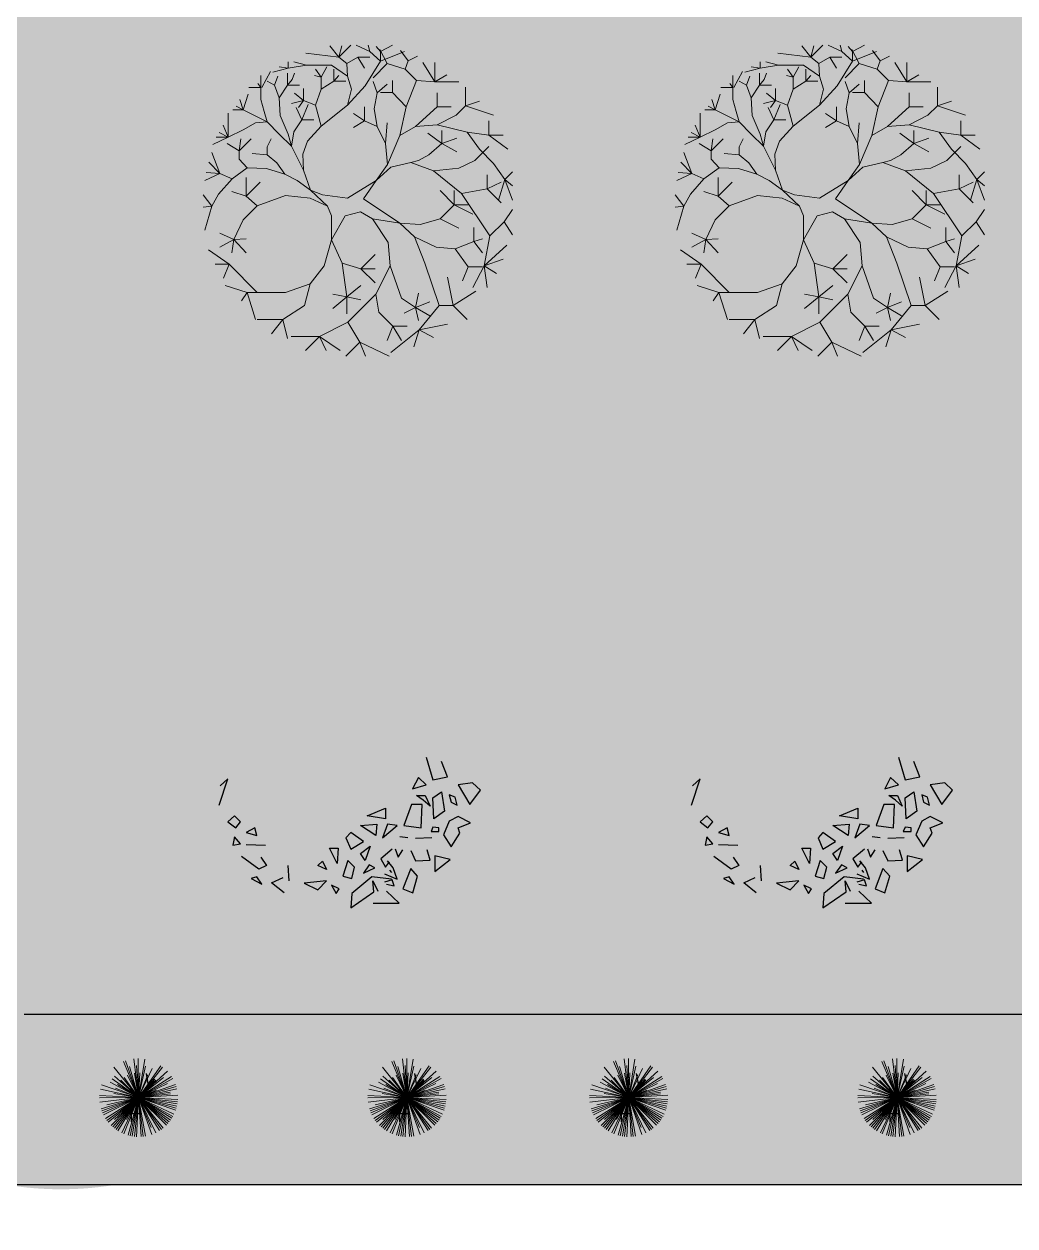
# Model space of a CAD drawing. Header units: millimetres. Extents: x -1544140 to 7445918, y -1294905 to 2019878.
# Drawn here: x 2048020 to 2048847, y 24810 to 25814 of the extents above; entities that cross this region are included whole.
import ezdxf

# ---------------------------------------------------------------- set-up
doc = ezdxf.new("R2010")
doc.units = ezdxf.units.MM
doc.header["$MEASUREMENT"] = 0
doc.layers.add('marc det', color=74, linetype='Continuous', lineweight=18)
picture_1 = doc.add_image_def('image5.png', size_in_pixel=(1482, 826))

# ---------------------------------------------------------------- blocks, each defined once
blk = doc.blocks.new('LG15B')
at = {"linetype": 'Continuous'}
for p, q in [((-183, 1362), (-497, 1400)), ((-183, 1362), (-268, 1469)), ((-183, 1362), (-68, 1477)), ((-183, 1362), (-153, 1469)), ((114, 1415), (-16, 1477)), ((114, 1415), (99, 1477)), ((214, 1324), (114, 1415)), ((214, 1415), (175, 1462)), ((280, 1300), (208, 1435)), ((214, 1415), (329, 1477)), ((214, 1324), (443, 1415)), ((214, 1324), (214, 1415)), ((478, 1327), (405, 1425)), ((-666, 1255), (-750, 1270)), ((-666, 1255), (-666, 1317)), ((-490, 1285), (-666, 1255)), ((-490, 1285), (-612, 1317)), ((-252, 1285), (-490, 1285)), ((-352, 1170), (-298, 1270)), ((-100, 1179), (-252, 1285)), ((-107, 1300), (-183, 1362)), ((-107, 1300), (0, 1362)), ((-100, 1179), (-107, 1300)), ((0, 1362), (114, 1362)), ((0, 1362), (62, 1255)), ((69, 1087), (214, 1324)), ((280, 1300), (145, 1165)), ((450, 1247), (280, 1300)), ((450, 1247), (478, 1327)), ((478, 1327), (567, 1372)), ((734, 1125), (619, 1309)), ((734, 1125), (734, 1309)), ((-926, 1072), (-926, 1187)), ((-917, 1072), (-833, 1224)), ((-666, 1255), (-811, 1217)), ((-796, 1094), (-765, 1179)), ((-673, 1094), (-673, 1209)), ((-673, 1094), (-627, 1148)), ((-627, 1148), (-605, 1209)), ((-352, 1170), (-413, 1187)), ((-352, 1170), (-406, 1248)), ((-352, 1057), (-352, 1170)), ((-230, 1133), (-230, 1248)), ((-230, 1248), (-230, 1133)), ((-230, 1133), (-183, 1187)), ((-61, 1057), (-100, 1179)), ((558, 1140), (450, 1247)), ((734, 1125), (849, 1194)), ((-926, 1072), (-1040, 1072)), ((-926, 1072), (-956, 1109)), ((-926, 957), (-926, 1072)), ((-796, 1094), (-865, 1133)), ((-750, 972), (-796, 1094)), ((-750, 972), (-673, 1094)), ((-673, 1094), (-558, 1094)), ((-520, 949), (-520, 1064)), ((-406, 903), (-352, 1057)), ((-352, 1057), (-230, 1133)), ((-230, 1133), (-115, 1133)), ((-100, 903), (69, 1087)), ((-100, 903), (-61, 1057)), ((182, 1022), (145, 1129)), ((182, 1022), (280, 1103)), ((329, 1025), (329, 1140)), ((459, 888), (558, 1140)), ((558, 1140), (734, 1125)), ((734, 1125), (963, 1125)), ((1025, 897), (1025, 1075)), ((-1093, 858), (-1125, 957)), ((-1093, 858), (-1047, 1010)), ((-895, 842), (-926, 957)), ((-742, 804), (-750, 972)), ((-520, 949), (-635, 919)), ((-520, 949), (-605, 1018)), ((-520, 949), (-566, 880)), ((-406, 903), (-520, 949)), ((154, 869), (182, 1022)), ((329, 1025), (214, 1025)), ((459, 888), (329, 1025)), ((755, 887), (755, 1022)), ((1025, 897), (1159, 942)), ((-1238, 598), (-1238, 827)), ((-1093, 858), (-1193, 858)), ((-1093, 858), (-1162, 895)), ((-865, 743), (-1093, 858)), ((-865, 743), (-895, 842)), ((-666, 628), (-742, 804)), ((-536, 765), (-588, 880)), ((-536, 765), (-475, 910)), ((-352, 704), (-406, 903)), ((-352, 704), (-100, 903)), ((64, 753), (-43, 824)), ((64, 753), (64, 887)), ((182, 699), (154, 869)), ((398, 613), (459, 888)), ((549, 699), (755, 887)), ((755, 887), (890, 887)), ((755, 717), (935, 807)), ((935, 807), (1025, 897)), ((1025, 897), (1294, 807)), ((-1238, 598), (-1285, 712)), ((-978, 735), (-1093, 667)), ((-865, 743), (-978, 735)), ((-750, 628), (-865, 743)), ((-612, 650), (-536, 765)), ((-536, 765), (-421, 765)), ((-482, 559), (-352, 704)), ((64, 753), (-43, 689)), ((182, 699), (64, 753)), ((262, 537), (182, 699)), ((262, 537), (280, 734)), ((398, 613), (549, 699)), ((549, 699), (755, 717)), ((755, 717), (1043, 645)), ((1249, 618), (1249, 753)), ((-1238, 598), (-1385, 529)), ((-1238, 598), (-1353, 598)), ((-1238, 598), (-1323, 643)), ((-1093, 667), (-1238, 598)), ((-1132, 468), (-1017, 582)), ((-1132, 468), (-1117, 582)), ((-865, 505), (-826, 582)), ((-635, 513), (-750, 628)), ((-635, 513), (-666, 628)), ((-635, 513), (-612, 650)), ((283, 338), (398, 613)), ((800, 537), (665, 635)), ((800, 537), (800, 663)), ((800, 537), (944, 590)), ((1043, 645), (1249, 618)), ((1043, 645), (1159, 483)), ((1249, 618), (1384, 618)), ((1249, 618), (1429, 483)), ((-1132, 468), (-1247, 537)), ((-1132, 390), (-1132, 468)), ((-865, 429), (-865, 505)), ((-520, 284), (-635, 513)), ((-527, 437), (-482, 559)), ((283, 338), (262, 537)), ((675, 429), (800, 537)), ((800, 537), (944, 457)), ((1115, 375), (1249, 510)), ((1159, 483), (1294, 348)), ((-1316, 253), (-1422, 360)), ((-1316, 253), (-1392, 452)), ((-1056, 307), (-1132, 390)), ((-865, 429), (-1010, 444)), ((-772, 353), (-865, 429)), ((-696, 245), (-772, 353)), ((-520, 284), (-527, 437)), ((315, 313), (504, 358)), ((504, 358), (577, 375)), ((504, 358), (720, 277)), ((577, 375), (675, 429)), ((962, 304), (1115, 375)), ((1294, 348), (1402, 195)), ((-1316, 253), (-1461, 184)), ((-1316, 253), (-1446, 260)), ((-1201, 200), (-1316, 253)), ((-1056, 307), (-1201, 200)), ((-872, 299), (-1056, 307)), ((-696, 245), (-872, 299)), ((-581, 184), (-696, 245)), ((-451, 93), (-520, 284)), ((175, 184), (283, 338)), ((175, 184), (315, 313)), ((720, 277), (962, 304)), ((720, 277), (989, 62)), ((1232, 107), (1232, 240)), ((1402, 195), (1474, 268)), ((-1201, 200), (-1331, 54)), ((-1067, 34), (-1067, 214)), ((-1067, 34), (-932, 169)), ((-451, 93), (-581, 184)), ((-100, 17), (175, 184)), ((175, 184), (53, 9)), ((1232, 107), (1367, 169)), ((1402, 195), (1339, -2)), ((1402, 195), (1474, 133)), ((1402, 195), (1474, -2)), ((-1392, -60), (-1476, 47)), ((-1331, 54), (-1392, -60)), ((-1067, 34), (-1202, 79)), ((-960, -56), (-1067, 34)), ((-690, 43), (-960, -56)), ((-456, 17), (-690, 43)), ((-291, -60), (-456, 17)), ((-451, 93), (-337, 47)), ((-291, -60), (-451, 93)), ((-337, 47), (-100, 17)), ((53, 9), (398, -221)), ((918, -47), (783, 88)), ((918, -47), (918, 88)), ((989, 62), (1232, 107)), ((989, 62), (1258, -343)), ((1232, 107), (1367, -28)), ((-1392, -60), (-1476, -68)), ((-1392, -60), (-1461, -290)), ((-960, -56), (-1093, -190)), ((-252, -152), (-291, -60)), ((23, -113), (-122, -152)), ((138, -182), (23, -113)), ((783, -181), (918, -47)), ((918, -47), (1052, -47)), ((918, -47), (1097, -136)), ((1393, -208), (1474, -91)), ((-1093, -190), (-1183, -378)), ((-122, -152), (-252, -381)), ((-252, -381), (-252, -152)), ((398, -221), (138, -182)), ((138, -182), (289, -406)), ((398, -221), (540, -352)), ((398, -221), (594, -235)), ((594, -235), (783, -181)), ((783, -181), (962, -271)), ((1258, -343), (1393, -208)), ((1393, -208), (1474, -333)), ((-1183, -378), (-1318, -316)), ((1105, -397), (1105, -262)), ((1258, -343), (1204, -630)), ((-1183, -378), (-1318, -451)), ((-1183, -378), (-1202, -505)), ((-1183, -378), (-1067, -370)), ((-1183, -378), (-1067, -505)), ((-252, -381), (-322, -630)), ((-252, -381), (-151, -603)), ((289, -406), (307, -630)), ((540, -352), (639, -603)), ((540, -352), (747, -451)), ((747, -451), (927, -468)), ((927, -468), (1105, -397)), ((1105, -397), (1187, -370)), ((1105, -397), (1187, -505)), ((1204, -630), (1420, -432)), ((-1228, -612), (-1426, -477)), ((28, -657), (163, -522)), ((927, -468), (1052, -640)), ((1204, -630), (1384, -567)), ((-1228, -612), (-1363, -612)), ((-1228, -612), (-1282, -747)), ((-960, -882), (-1228, -612)), ((-322, -630), (-456, -801)), ((-151, -603), (-106, -926)), ((-151, -603), (28, -657)), ((28, -657), (163, -792)), ((28, -657), (163, -657)), ((307, -630), (172, -900)), ((307, -630), (414, -936)), ((639, -603), (774, -1007)), ((1052, -640), (998, -773)), ((1052, -640), (1187, -640)), ((1204, -630), (1097, -837)), ((1204, -630), (1322, -702)), ((1204, -630), (1232, -837)), ((-456, -801), (-690, -882)), ((-456, -801), (-510, -1007)), ((908, -1007), (854, -738)), ((-1058, -882), (-1265, -818)), ((-1058, -882), (-1112, -962)), ((-960, -882), (-1058, -882)), ((-1058, -882), (-977, -1142)), ((-690, -882), (-960, -882)), ((-106, -926), (-241, -900)), ((-106, -926), (28, -818)), ((172, -900), (-97, -1168)), ((172, -900), (199, -1070)), ((549, -1025), (577, -891)), ((908, -1007), (1124, -872)), ((-510, -1007), (-717, -1142)), ((-106, -926), (-241, -1035)), ((-106, -926), (28, -953)), ((-106, -926), (-106, -1088)), ((414, -936), (549, -1025)), ((549, -1025), (442, -1080)), ((549, -1025), (684, -971)), ((549, -1025), (684, -1106)), ((549, -1025), (577, -1151)), ((774, -1007), (585, -1241)), ((774, -1007), (908, -1007)), ((908, -1007), (1043, -1142)), ((-717, -1142), (-960, -1142)), ((-717, -1142), (-825, -1277)), ((-717, -1142), (-672, -1321)), ((199, -1070), (334, -1205)), ((-97, -1168), (-367, -1303)), ((-97, -1168), (19, -1357)), ((334, -1205), (280, -1340)), ((585, -1241), (315, -1456)), ((334, -1205), (468, -1205)), ((334, -1205), (414, -1340)), ((585, -1241), (532, -1402)), ((585, -1241), (854, -1187)), ((585, -1241), (720, -1312)), ((-367, -1303), (-636, -1303)), ((-367, -1303), (-501, -1438)), ((-367, -1303), (-303, -1438)), ((-367, -1303), (-170, -1438)), ((19, -1357), (-115, -1492)), ((19, -1357), (73, -1492)), ((19, -1357), (298, -1492))]:
    blk.add_line(p, q, dxfattribs=at)

msp = doc.modelspace()

# ---------------------------------------------------------------- hatches: boundary and pattern name
at = {"true_color": 0x8dc133, "transparency": 33554687}
h = msp.add_hatch(color=65, dxfattribs=at)
h.dxf.hatch_style = 1
h.paths.add_polyline_path([(2049953.9, 25017.8, -0.388077), (2049799.7, 24844.1), (2048095.5, 24844.1, -0.416277), (2047779.5, 25072.6), (2047779.5, 26168.8, -0.394381), (2047980.8, 26519.5), (2049673.6, 26519.5, -0.352206), (2049953.9, 26299.3)])
h.paths.add_polyline_path([(2048081.7, 24986.6, -0.417198), (2047921.9, 25085.7), (2047921.9, 26377), (2049674.5, 26377, -0.326949), (2049811.4, 26280.2), (2049811.4, 24986.6)], flags=16)
at = {"true_color": 0xb8d93f, "transparency": 33554687}
h = msp.add_hatch(color=63, dxfattribs=at)
h.dxf.hatch_style = 1
h.paths.add_polyline_path([(2049811.4, 26280.2, 0.326949), (2049674.5, 26377), (2048005.8, 26377, 0.386529), (2047921.9, 26188), (2047921.9, 25085.7, 0.417198), (2048081.7, 24986.6), (2049789.1, 24986.6, 0.351898), (2049811.4, 25016.4)])
at = {"layer": 'marc det'}
for points in [[(2048235.2, 25277.8), (2048213.8, 25272.1), (2048206.7, 25263), (2048193.8, 25244.9), (2048180.2, 25243.3), (2048178.4, 25227.7), (2048183.6, 25221), (2048179.7, 25211.1), (2048164.7, 25182.9), (2048169.5, 25173.2), (2048177.8, 25161), (2048177.9, 25150.4), (2048161.5, 25144.1), (2048184.4, 25142.5), (2048181.5, 25132), (2048188.9, 25124.2), (2048189.9, 25114.5), (2048201.1, 25102.2), (2048204.8, 25088.4), (2048215.2, 25080.5), (2048222.7, 25082), (2048232.7, 25076.3), (2048237.2, 25063.4), (2048240.4, 25047.2), (2048243.9, 25059.4), (2048254.7, 25069.1), (2048268.2, 25064.9), (2048277.2, 25059.1), (2048288.3, 25062.8), (2048300, 25062.8), (2048307.6, 25054.3), (2048310.5, 25064.1), (2048322.9, 25071.1), (2048335.7, 25070.6), (2048349.2, 25077), (2048353.2, 25086.2), (2048360.3, 25089.9), (2048369.8, 25091.8), (2048373.1, 25104.7), (2048379.5, 25112), (2048396.8, 25113.9), (2048410.1, 25111.2), (2048398.7, 25118.9), (2048390.3, 25127.2), (2048390.7, 25134.9), (2048398.4, 25145.6), (2048404.7, 25158.3), (2048403.6, 25168.8), (2048405.5, 25194.4), (2048426.8, 25205.4), (2048400.7, 25203.7), (2048393.4, 25215.7), (2048392.2, 25226.9), (2048384.3, 25242.2), (2048374.9, 25250.3), (2048370.5, 25262.4), (2048360.9, 25266.6), (2048348.3, 25275.6), (2048337.9, 25274.6), (2048338.2, 25292), (2048327.2, 25278.3), (2048323.1, 25289), (2048317.7, 25291.8), (2048304.6, 25295.6), (2048301.9, 25292.5), (2048277.7, 25290.8), (2048271, 25294.8), (2048259.2, 25290.2), (2048250.1, 25291.5), (2048240.9, 25303.4), (2048232.4, 25317), (2048235.9, 25303.9), (2048239.5, 25285.6)], [(2048629.5, 25277.8), (2048608.1, 25272.1), (2048601.1, 25263), (2048588.2, 25244.9), (2048574.6, 25243.3), (2048572.8, 25227.7), (2048578, 25221), (2048574.1, 25211.1), (2048559, 25182.9), (2048563.9, 25173.2), (2048572.1, 25161), (2048572.3, 25150.4), (2048555.9, 25144.1), (2048578.7, 25142.5), (2048575.9, 25132), (2048583.3, 25124.2), (2048584.2, 25114.5), (2048595.5, 25102.2), (2048599.2, 25088.4), (2048609.6, 25080.5), (2048617.1, 25082), (2048627, 25076.3), (2048631.5, 25063.4), (2048634.7, 25047.2), (2048638.2, 25059.4), (2048649, 25069.1), (2048662.6, 25064.9), (2048671.6, 25059.1), (2048682.6, 25062.8), (2048694.4, 25062.8), (2048701.9, 25054.3), (2048704.9, 25064.1), (2048717.2, 25071.1), (2048730.1, 25070.6), (2048743.5, 25077), (2048747.6, 25086.2), (2048754.7, 25089.9), (2048764.1, 25091.8), (2048767.5, 25104.7), (2048773.9, 25112), (2048791.1, 25113.9), (2048804.4, 25111.2), (2048793.1, 25118.9), (2048784.6, 25127.2), (2048785, 25134.9), (2048792.7, 25145.6), (2048799.1, 25158.3), (2048798, 25168.8), (2048799.8, 25194.4), (2048821.2, 25205.4), (2048795, 25203.7), (2048787.8, 25215.7), (2048786.5, 25226.9), (2048778.6, 25242.2), (2048769.2, 25250.3), (2048764.9, 25262.4), (2048755.2, 25266.6), (2048742.7, 25275.6), (2048732.3, 25274.6), (2048732.6, 25292), (2048721.5, 25278.3), (2048717.5, 25289), (2048712, 25291.8), (2048698.9, 25295.6), (2048696.2, 25292.5), (2048672.1, 25290.8), (2048665.4, 25294.8), (2048653.6, 25290.2), (2048644.5, 25291.5), (2048635.3, 25303.4), (2048626.7, 25317), (2048630.3, 25303.9), (2048633.9, 25285.6)]]:
    msp.add_hatch(color=102, dxfattribs=at).paths.add_polyline_path(points)

# ---------------------------------------------------------------- linework, layer by layer
at = {"color": 96}
for p, q in [((2048355.8, 25201.5), (2048361.5, 25182.6)), ((2048750.2, 25201.5), (2048755.8, 25182.6)), ((2048373.6, 25185.1), (2048368.8, 25197.7)), ((2048768, 25185.1), (2048763.1, 25197.7)), ((2048183, 25161.2), (2048190.3, 25183.3)), ((2048190.3, 25183.3), (2048183.8, 25177.6)), ((2048349.4, 25184.5), (2048344.5, 25175.1)), ((2048355.8, 25178.2), (2048349.4, 25184.5)), ((2048361.5, 25182.6), (2048373.6, 25185.1)), ((2048394.6, 25180.1), (2048382.5, 25178.2)), ((2048401.1, 25173.8), (2048394.6, 25180.1)), ((2048577.4, 25161.2), (2048584.7, 25183.3)), ((2048584.7, 25183.3), (2048578.2, 25177.6)), ((2048743.7, 25184.5), (2048738.9, 25175.1)), ((2048750.2, 25178.2), (2048743.7, 25184.5)), ((2048755.8, 25182.6), (2048768, 25185.1)), ((2048788.9, 25180.1), (2048776.8, 25178.2)), ((2048795.4, 25173.8), (2048788.9, 25180.1)), ((2048344.5, 25175.1), (2048355.8, 25178.2)), ((2048347.8, 25169.4), (2048355, 25169.4)), ((2048353.4, 25165.6), (2048347.8, 25169.4)), ((2048355, 25169.4), (2048359.1, 25160.6)), ((2048361.5, 25167.5), (2048368.8, 25172.5)), ((2048368.8, 25172.5), (2048371.2, 25156.2)), ((2048380.1, 25168.1), (2048375.2, 25170)), ((2048375.2, 25170), (2048376.8, 25163.7)), ((2048382.5, 25178.2), (2048392.2, 25161.8)), ((2048392.2, 25161.8), (2048401.1, 25173.8)), ((2048738.9, 25175.1), (2048750.2, 25178.2)), ((2048742.1, 25169.4), (2048749.4, 25169.4)), ((2048747.8, 25165.6), (2048742.1, 25169.4)), ((2048749.4, 25169.4), (2048753.4, 25160.6)), ((2048755.8, 25167.5), (2048763.1, 25172.5)), ((2048763.1, 25172.5), (2048765.5, 25156.2)), ((2048774.4, 25168.1), (2048769.6, 25170)), ((2048769.6, 25170), (2048771.2, 25163.7)), ((2048776.8, 25178.2), (2048786.5, 25161.8)), ((2048786.5, 25161.8), (2048795.4, 25173.8)), ((2048343.7, 25161.8), (2048337.3, 25144.2)), ((2048352.6, 25161.8), (2048343.7, 25161.8)), ((2048351.8, 25142.3), (2048352.6, 25161.8)), ((2048359.1, 25160.6), (2048353.4, 25165.6)), ((2048362.3, 25149.9), (2048361.5, 25167.5)), ((2048376.8, 25163.7), (2048381.7, 25161.2)), ((2048381.7, 25161.2), (2048380.1, 25168.1)), ((2048738.1, 25161.8), (2048731.6, 25144.2)), ((2048747, 25161.8), (2048738.1, 25161.8)), ((2048746.2, 25142.3), (2048747, 25161.8)), ((2048753.4, 25160.6), (2048747.8, 25165.6)), ((2048756.7, 25149.9), (2048755.8, 25167.5)), ((2048771.2, 25163.7), (2048776, 25161.2)), ((2048776, 25161.2), (2048774.4, 25168.1)), ((2048195.9, 25152.4), (2048190.3, 25147.4)), ((2048200.8, 25147.4), (2048195.9, 25152.4)), ((2048306.6, 25152.4), (2048321.9, 25158.7)), ((2048321.9, 25149.9), (2048306.6, 25152.4)), ((2048321.9, 25158.7), (2048321.9, 25149.9)), ((2048371.2, 25156.2), (2048362.3, 25149.9)), ((2048382.5, 25151.8), (2048375.2, 25148)), ((2048393, 25146.7), (2048382.5, 25151.8)), ((2048590.3, 25152.4), (2048584.7, 25147.4)), ((2048595.2, 25147.4), (2048590.3, 25152.4)), ((2048700.9, 25152.4), (2048716.3, 25158.7)), ((2048716.3, 25149.9), (2048700.9, 25152.4)), ((2048716.3, 25158.7), (2048716.3, 25149.9)), ((2048765.5, 25156.2), (2048756.7, 25149.9)), ((2048776.8, 25151.8), (2048769.6, 25148)), ((2048787.3, 25146.7), (2048776.8, 25151.8)), ((2048190.3, 25147.4), (2048196.8, 25142.3)), ((2048196.8, 25142.3), (2048200.8, 25147.4)), ((2048212.9, 25142.3), (2048205.6, 25138.5)), ((2048214.5, 25136), (2048212.9, 25142.3)), ((2048300.9, 25144.2), (2048314.7, 25145.5)), ((2048313.8, 25136), (2048300.9, 25144.2)), ((2048314.7, 25145.5), (2048313.8, 25136)), ((2048323.5, 25145.5), (2048319.5, 25134.1)), ((2048319.5, 25134.1), (2048331.6, 25144.2)), ((2048331.6, 25144.2), (2048323.5, 25145.5)), ((2048337.3, 25144.2), (2048351.8, 25142.3)), ((2048361.5, 25142.9), (2048359.9, 25139.2)), ((2048359.9, 25139.2), (2048366.3, 25139.2)), ((2048366.3, 25142.3), (2048361.5, 25142.9)), ((2048366.3, 25139.2), (2048366.3, 25142.3)), ((2048375.2, 25148), (2048370.4, 25136.6)), ((2048382.5, 25142.3), (2048393, 25146.7)), ((2048384.1, 25137.9), (2048382.5, 25142.3)), ((2048584.7, 25147.4), (2048591.1, 25142.3)), ((2048591.1, 25142.3), (2048595.2, 25147.4)), ((2048607.3, 25142.3), (2048600, 25138.5)), ((2048608.9, 25136), (2048607.3, 25142.3)), ((2048695.3, 25144.2), (2048709, 25145.5)), ((2048708.2, 25136), (2048695.3, 25144.2)), ((2048709, 25145.5), (2048708.2, 25136)), ((2048717.9, 25145.5), (2048713.9, 25134.1)), ((2048713.9, 25134.1), (2048726, 25144.2)), ((2048726, 25144.2), (2048717.9, 25145.5)), ((2048731.6, 25144.2), (2048746.2, 25142.3)), ((2048755.8, 25142.9), (2048754.2, 25139.2)), ((2048754.2, 25139.2), (2048760.7, 25139.2)), ((2048760.7, 25142.3), (2048755.8, 25142.9)), ((2048760.7, 25139.2), (2048760.7, 25142.3)), ((2048769.6, 25148), (2048764.7, 25136.6)), ((2048776.8, 25142.3), (2048787.3, 25146.7)), ((2048778.5, 25137.9), (2048776.8, 25142.3)), ((2048195.9, 25134.8), (2048194.3, 25127.8)), ((2048194.3, 25127.8), (2048200.8, 25129.1)), ((2048200.8, 25129.1), (2048195.9, 25134.8)), ((2048205.6, 25138.5), (2048214.5, 25136)), ((2048292.9, 25138.5), (2048288.8, 25134.1)), ((2048288.8, 25134.1), (2048292.9, 25124.7)), ((2048303.4, 25131), (2048292.9, 25138.5)), ((2048292.9, 25124.7), (2048303.4, 25131)), ((2048340.5, 25134.1), (2048334, 25134.8)), ((2048360.7, 25134.1), (2048347, 25133.5)), ((2048370.4, 25136.6), (2048376.8, 25126.6)), ((2048376.8, 25126.6), (2048384.1, 25137.9)), ((2048590.3, 25134.8), (2048588.7, 25127.8)), ((2048588.7, 25127.8), (2048595.2, 25129.1)), ((2048595.2, 25129.1), (2048590.3, 25134.8)), ((2048600, 25138.5), (2048608.9, 25136)), ((2048687.2, 25138.5), (2048683.2, 25134.1)), ((2048683.2, 25134.1), (2048687.2, 25124.7)), ((2048697.7, 25131), (2048687.2, 25138.5)), ((2048687.2, 25124.7), (2048697.7, 25131)), ((2048734.9, 25134.1), (2048728.4, 25134.8)), ((2048755, 25134.1), (2048741.3, 25133.5)), ((2048764.7, 25136.6), (2048771.2, 25126.6)), ((2048771.2, 25126.6), (2048778.5, 25137.9)), ((2048205.6, 25128.5), (2048221.8, 25127.8)), ((2048281.5, 25112.7), (2048275.1, 25125.3)), ((2048275.1, 25125.3), (2048282.4, 25125.3)), ((2048282.4, 25125.3), (2048281.5, 25112.7)), ((2048300.9, 25120.9), (2048309, 25127.2)), ((2048305, 25115.2), (2048300.9, 25120.9)), ((2048309, 25127.2), (2048305, 25115.2)), ((2048327.6, 25124.7), (2048317.9, 25116.5)), ((2048330, 25124.8), (2048332.5, 25117.8)), ((2048332.5, 25117.8), (2048336.5, 25124.1)), ((2048343, 25123.5), (2048347, 25114.7)), ((2048359.1, 25115.3), (2048356.7, 25124.1)), ((2048376, 25115.9), (2048363.1, 25119)), ((2048363.1, 25119), (2048363.1, 25105.8)), ((2048600, 25128.5), (2048616.2, 25127.8)), ((2048675.9, 25112.7), (2048669.4, 25125.3)), ((2048669.4, 25125.3), (2048676.7, 25125.3)), ((2048676.7, 25125.3), (2048675.9, 25112.7)), ((2048695.3, 25120.9), (2048703.4, 25127.2)), ((2048699.3, 25115.2), (2048695.3, 25120.9)), ((2048703.4, 25127.2), (2048699.3, 25115.2)), ((2048721.9, 25124.7), (2048712.2, 25116.5)), ((2048724.4, 25124.8), (2048726.8, 25117.8)), ((2048726.8, 25117.8), (2048730.9, 25124.1)), ((2048737.3, 25123.5), (2048741.4, 25114.7)), ((2048753.5, 25115.3), (2048751, 25124.1)), ((2048770.4, 25115.9), (2048757.5, 25119)), ((2048757.5, 25119), (2048757.5, 25105.8)), ((2048216.2, 25107.8), (2048201.7, 25118.5)), ((2048222.6, 25110.9), (2048216.2, 25107.8)), ((2048217.8, 25117.8), (2048222.6, 25110.9)), ((2048240.4, 25110.8), (2048241.2, 25098.2)), ((2048265.4, 25110.8), (2048269.4, 25114.6)), ((2048272.7, 25107.7), (2048265.4, 25110.8)), ((2048269.4, 25114.6), (2048272.7, 25107.7)), ((2048290.4, 25115.2), (2048286.4, 25102)), ((2048296.1, 25109.6), (2048290.4, 25115.2)), ((2048293.7, 25100.1), (2048296.1, 25109.6)), ((2048308.2, 25111.4), (2048303.4, 25104.5)), ((2048303.4, 25104.5), (2048313, 25108.9)), ((2048313, 25108.9), (2048308.2, 25111.4)), ((2048317.9, 25116.5), (2048321.9, 25109.6)), ((2048321.9, 25109.6), (2048325.2, 25114)), ((2048328.4, 25109), (2048323.6, 25114.7)), ((2048331.6, 25099.6), (2048328.4, 25109)), ((2048347, 25114.7), (2048359.1, 25115.3)), ((2048363.1, 25105.8), (2048376, 25115.9)), ((2048610.5, 25107.8), (2048596, 25118.5)), ((2048617, 25110.9), (2048610.5, 25107.8)), ((2048612.2, 25117.8), (2048617, 25110.9)), ((2048634.7, 25110.8), (2048635.5, 25098.2)), ((2048659.8, 25110.8), (2048663.8, 25114.6)), ((2048667, 25107.7), (2048659.8, 25110.8)), ((2048663.8, 25114.6), (2048667, 25107.7)), ((2048684.8, 25115.2), (2048680.8, 25102)), ((2048690.4, 25109.6), (2048684.8, 25115.2)), ((2048688, 25100.1), (2048690.4, 25109.6)), ((2048702.6, 25111.4), (2048697.7, 25104.5)), ((2048697.7, 25104.5), (2048707.4, 25108.9)), ((2048707.4, 25108.9), (2048702.6, 25111.4)), ((2048712.2, 25116.5), (2048716.3, 25109.6)), ((2048716.3, 25109.6), (2048719.5, 25114)), ((2048722.8, 25109), (2048717.9, 25114.7)), ((2048726, 25099.6), (2048722.8, 25109)), ((2048741.4, 25114.7), (2048753.5, 25115.3)), ((2048757.5, 25105.8), (2048770.4, 25115.9)), ((2048214.6, 25101.5), (2048209.7, 25100.2)), ((2048209.7, 25100.2), (2048218.6, 25095.2)), ((2048218.6, 25095.2), (2048214.6, 25101.5)), ((2048226.7, 25096.4), (2048236.4, 25100.8)), ((2048286.4, 25102), (2048293.7, 25100.1)), ((2048310.6, 25101.4), (2048293.7, 25087.5)), ((2048326.8, 25099.5), (2048310.6, 25101.4)), ((2048321.2, 25104), (2048331.6, 25099.6)), ((2048327.6, 25098.9), (2048321.2, 25097.1)), ((2048325.2, 25107), (2048326.8, 25105.1)), ((2048329.2, 25093.9), (2048327.6, 25098.9)), ((2048343, 25108.4), (2048336.5, 25091.4)), ((2048348.6, 25102.1), (2048343, 25108.4)), ((2048344.6, 25088.2), (2048348.6, 25102.1)), ((2048608.9, 25101.5), (2048604.1, 25100.2)), ((2048604.1, 25100.2), (2048613, 25095.2)), ((2048613, 25095.2), (2048608.9, 25101.5)), ((2048621, 25096.4), (2048630.7, 25100.8)), ((2048680.8, 25102), (2048688, 25100.1)), ((2048705, 25101.4), (2048688, 25087.5)), ((2048721.1, 25099.5), (2048705, 25101.4)), ((2048715.5, 25104), (2048726, 25099.6)), ((2048722, 25098.9), (2048715.5, 25097.1)), ((2048719.5, 25107), (2048721.1, 25105.1)), ((2048723.6, 25093.9), (2048722, 25098.9)), ((2048737.3, 25108.4), (2048730.9, 25091.4)), ((2048743, 25102.1), (2048737.3, 25108.4)), ((2048738.9, 25088.2), (2048743, 25102.1)), ((2048237.2, 25088.2), (2048226.7, 25096.4)), ((2048272.7, 25098.2), (2048254.1, 25096.3)), ((2048254.1, 25096.3), (2048265.4, 25090.7)), ((2048265.4, 25090.7), (2048272.7, 25098.2)), ((2048283.2, 25091.3), (2048276.7, 25094.4)), ((2048276.7, 25094.4), (2048280.7, 25087.5)), ((2048280.7, 25087.5), (2048283.2, 25091.3)), ((2048292.9, 25075.5), (2048312.2, 25088.8)), ((2048312.2, 25088.8), (2048311.4, 25098.2)), ((2048311.4, 25098.2), (2048315.5, 25089.4)), ((2048322.8, 25095.2), (2048329.2, 25093.9)), ((2048333.3, 25079.4), (2048322.8, 25089.5)), ((2048336.5, 25091.4), (2048344.6, 25088.2)), ((2048631.5, 25088.2), (2048621, 25096.4)), ((2048667, 25098.2), (2048648.5, 25096.3)), ((2048648.5, 25096.3), (2048659.8, 25090.7)), ((2048659.8, 25090.7), (2048667, 25098.2)), ((2048677.5, 25091.3), (2048671.1, 25094.4)), ((2048671.1, 25094.4), (2048675.1, 25087.5)), ((2048675.1, 25087.5), (2048677.5, 25091.3)), ((2048687.2, 25075.5), (2048706.6, 25088.8)), ((2048706.6, 25088.8), (2048705.8, 25098.2)), ((2048705.8, 25098.2), (2048709.8, 25089.4)), ((2048717.1, 25095.2), (2048723.6, 25093.9)), ((2048727.6, 25079.4), (2048717.1, 25089.5)), ((2048730.9, 25091.4), (2048738.9, 25088.2)), ((2048293.7, 25087.5), (2048292.9, 25075.5)), ((2048311.5, 25079.4), (2048333.3, 25079.4)), ((2048688, 25087.5), (2048687.2, 25075.5)), ((2048705.8, 25079.4), (2048727.6, 25079.4))]:
    msp.add_line(p, q, dxfattribs=at)
at = {"color": 116, "lineweight": -2, "true_color": 0x136734}
for p, q in [((2048124.1, 24926.9), (2048122.3, 24937.3)), ((2048348.2, 24926.9), (2048346.4, 24937.3)), ((2048533.3, 24926.9), (2048531.5, 24937.3)), ((2048757.4, 24926.9), (2048755.6, 24937.3))]:
    msp.add_line(p, q, dxfattribs=at)
at = {"color": 116, "true_color": 0x136734}
for p, q in [((2048109.6, 24910.7), (2048109.6, 24896.9)), ((2048333.7, 24910.7), (2048333.7, 24896.9)), ((2048518.8, 24910.7), (2048518.8, 24896.9)), ((2048742.9, 24910.7), (2048742.9, 24896.9)), ((2048102.6, 24903.8), (2048116.5, 24903.8)), ((2048326.7, 24903.8), (2048340.6, 24903.8)), ((2048511.9, 24903.8), (2048525.7, 24903.8)), ((2048736, 24903.8), (2048749.8, 24903.8))]:
    msp.add_line(p, q, dxfattribs=at)
for points in [[(2049789.1, 24986.6), (2048020.1, 24986.6)], [(2049799.7, 24844.1), (2048006.3, 24844.1)]]:
    msp.add_lwpolyline(points)
at = {"layer": 'marc det', "color": 116, "true_color": 0x136734}
for p, q in [((2048115.7, 24917.1), (2048111.9, 24949.5)), ((2048115.7, 24917.1), (2048115.5, 24949.8)), ((2048115.7, 24917.1), (2048121, 24949.3)), ((2048339.8, 24917.1), (2048336, 24949.5)), ((2048339.8, 24917.1), (2048339.6, 24949.8)), ((2048339.8, 24917.1), (2048345.1, 24949.3)), ((2048525, 24917.1), (2048521.1, 24949.5)), ((2048525, 24917.1), (2048524.8, 24949.8)), ((2048525, 24917.1), (2048530.2, 24949.3)), ((2048749.1, 24917.1), (2048745.2, 24949.5)), ((2048749.1, 24917.1), (2048748.9, 24949.8)), ((2048749.1, 24917.1), (2048754.3, 24949.3)), ((2048115.7, 24917.1), (2048095.2, 24942.5)), ((2048115.7, 24917.1), (2048103.1, 24947.2)), ((2048115.7, 24917.1), (2048104.8, 24947.9)), ((2048115.7, 24917.1), (2048108.1, 24942.9)), ((2048115.7, 24917.1), (2048114.1, 24943.9)), ((2048115.4, 24916.7), (2048134.2, 24943.5)), ((2048134.2, 24943.5), (2048115.4, 24916.7)), ((2048115.4, 24916.7), (2048135.7, 24942.4)), ((2048115.7, 24917.1), (2048121.6, 24943.3)), ((2048115.7, 24917.1), (2048127.2, 24941.3)), ((2048115.7, 24917.1), (2048140, 24939)), ((2048339.8, 24917.1), (2048319.3, 24942.5)), ((2048339.8, 24917.1), (2048327.2, 24947.2)), ((2048339.8, 24917.1), (2048328.9, 24947.9)), ((2048339.8, 24917.1), (2048332.2, 24942.9)), ((2048339.8, 24917.1), (2048338.2, 24943.9)), ((2048339.5, 24916.7), (2048358.3, 24943.5)), ((2048358.3, 24943.5), (2048339.5, 24916.7)), ((2048339.5, 24916.7), (2048359.8, 24942.4)), ((2048339.8, 24917.1), (2048345.7, 24943.3)), ((2048339.8, 24917.1), (2048351.3, 24941.3)), ((2048339.8, 24917.1), (2048364.1, 24939)), ((2048525, 24917.1), (2048504.4, 24942.5)), ((2048525, 24917.1), (2048512.3, 24947.2)), ((2048525, 24917.1), (2048514, 24947.9)), ((2048525, 24917.1), (2048517.4, 24942.9)), ((2048525, 24917.1), (2048523.3, 24943.9)), ((2048524.7, 24916.7), (2048543.4, 24943.5)), ((2048543.4, 24943.5), (2048524.7, 24916.7)), ((2048524.7, 24916.7), (2048544.9, 24942.4)), ((2048525, 24917.1), (2048530.8, 24943.3)), ((2048525, 24917.1), (2048536.5, 24941.3)), ((2048525, 24917.1), (2048549.2, 24939)), ((2048749.1, 24917.1), (2048728.5, 24942.5)), ((2048749.1, 24917.1), (2048736.4, 24947.2)), ((2048749.1, 24917.1), (2048738.1, 24947.9)), ((2048749.1, 24917.1), (2048741.5, 24942.9)), ((2048749.1, 24917.1), (2048747.4, 24943.9)), ((2048748.8, 24916.7), (2048767.5, 24943.5)), ((2048767.5, 24943.5), (2048748.8, 24916.7)), ((2048748.8, 24916.7), (2048769, 24942.4)), ((2048749.1, 24917.1), (2048754.9, 24943.3)), ((2048749.1, 24917.1), (2048760.6, 24941.3)), ((2048749.1, 24917.1), (2048773.3, 24939)), ((2048115.7, 24917.1), (2048092, 24930)), ((2048115.7, 24917.1), (2048093.6, 24932.6)), ((2048093.6, 24932.6), (2048115.7, 24917.1)), ((2048115.7, 24917.1), (2048095.5, 24935)), ((2048115.7, 24917.1), (2048098, 24928)), ((2048115.7, 24917.1), (2048101, 24931.7)), ((2048115.7, 24917.1), (2048103.6, 24933.9)), ((2048115.7, 24917.1), (2048106.6, 24935.7)), ((2048115.7, 24917.1), (2048112.2, 24937.4)), ((2048115.7, 24917.1), (2048116.8, 24937.7)), ((2048115.7, 24917.1), (2048123.5, 24936.1)), ((2048115.7, 24917.1), (2048143.3, 24934.6)), ((2048115.7, 24917.1), (2048136.6, 24933.9)), ((2048115.7, 24917.1), (2048144.3, 24933.1)), ((2048115.7, 24917.1), (2048129.4, 24932.5)), ((2048115.7, 24917.1), (2048130.2, 24931.7)), ((2048115.7, 24917.1), (2048139.8, 24928.9)), ((2048115.7, 24917.1), (2048146.5, 24928.1)), ((2048339.8, 24917.1), (2048316.1, 24930)), ((2048339.8, 24917.1), (2048317.7, 24932.6)), ((2048317.7, 24932.6), (2048339.8, 24917.1)), ((2048339.8, 24917.1), (2048319.6, 24935)), ((2048339.8, 24917.1), (2048322.1, 24928)), ((2048339.8, 24917.1), (2048325.1, 24931.7)), ((2048339.8, 24917.1), (2048327.7, 24933.9)), ((2048339.8, 24917.1), (2048330.7, 24935.7)), ((2048339.8, 24917.1), (2048336.3, 24937.4)), ((2048339.8, 24917.1), (2048340.9, 24937.7)), ((2048339.8, 24917.1), (2048347.6, 24936.1)), ((2048339.8, 24917.1), (2048367.4, 24934.6)), ((2048339.8, 24917.1), (2048360.7, 24933.9)), ((2048339.8, 24917.1), (2048368.4, 24933.1)), ((2048339.8, 24917.1), (2048353.5, 24932.5)), ((2048339.8, 24917.1), (2048354.3, 24931.7)), ((2048339.8, 24917.1), (2048363.9, 24928.9)), ((2048339.8, 24917.1), (2048370.6, 24928.1)), ((2048525, 24917.1), (2048501.2, 24930)), ((2048525, 24917.1), (2048502.8, 24932.6)), ((2048502.8, 24932.6), (2048525, 24917.1)), ((2048525, 24917.1), (2048504.7, 24935)), ((2048525, 24917.1), (2048507.3, 24928)), ((2048525, 24917.1), (2048510.2, 24931.7)), ((2048525, 24917.1), (2048512.9, 24933.9)), ((2048525, 24917.1), (2048515.9, 24935.7)), ((2048525, 24917.1), (2048521.4, 24937.4)), ((2048525, 24917.1), (2048526, 24937.7)), ((2048525, 24917.1), (2048532.7, 24936.1)), ((2048525, 24917.1), (2048552.5, 24934.6)), ((2048525, 24917.1), (2048545.8, 24933.9)), ((2048525, 24917.1), (2048553.5, 24933.1)), ((2048525, 24917.1), (2048538.6, 24932.5)), ((2048525, 24917.1), (2048539.4, 24931.7)), ((2048525, 24917.1), (2048549.1, 24928.9)), ((2048525, 24917.1), (2048555.7, 24928.1)), ((2048749.1, 24917.1), (2048725.3, 24930)), ((2048749.1, 24917.1), (2048726.9, 24932.6)), ((2048726.9, 24932.6), (2048749.1, 24917.1)), ((2048749.1, 24917.1), (2048728.8, 24935)), ((2048749.1, 24917.1), (2048731.4, 24928)), ((2048749.1, 24917.1), (2048734.3, 24931.7)), ((2048749.1, 24917.1), (2048737, 24933.9)), ((2048749.1, 24917.1), (2048740, 24935.7)), ((2048749.1, 24917.1), (2048745.5, 24937.4)), ((2048749.1, 24917.1), (2048750.1, 24937.7)), ((2048749.1, 24917.1), (2048756.8, 24936.1)), ((2048749.1, 24917.1), (2048776.6, 24934.6)), ((2048749.1, 24917.1), (2048769.9, 24933.9)), ((2048749.1, 24917.1), (2048777.6, 24933.1)), ((2048749.1, 24917.1), (2048762.7, 24932.5)), ((2048749.1, 24917.1), (2048763.5, 24931.7)), ((2048749.1, 24917.1), (2048773.2, 24928.9)), ((2048749.1, 24917.1), (2048779.8, 24928.1)), ((2048115.7, 24917.1), (2048083.1, 24918.7)), ((2048115.7, 24917.1), (2048083.8, 24924.2)), ((2048115.7, 24917.1), (2048084.8, 24927.7)), ((2048115.7, 24917.1), (2048095.1, 24920.4)), ((2048115.7, 24917.1), (2048096.4, 24924.9)), ((2048115.7, 24917.1), (2048147.1, 24926.3)), ((2048115.7, 24917.1), (2048147.6, 24924.5)), ((2048115.7, 24917.1), (2048130.8, 24923.4)), ((2048115.7, 24917.1), (2048142.2, 24921.7)), ((2048115.7, 24917.1), (2048142.4, 24920.2)), ((2048115.7, 24917.1), (2048148.4, 24919.1)), ((2048339.8, 24917.1), (2048307.2, 24918.7)), ((2048339.8, 24917.1), (2048307.9, 24924.2)), ((2048339.8, 24917.1), (2048308.9, 24927.7)), ((2048339.8, 24917.1), (2048319.2, 24920.4)), ((2048339.8, 24917.1), (2048320.5, 24924.9)), ((2048339.8, 24917.1), (2048371.2, 24926.3)), ((2048339.8, 24917.1), (2048371.7, 24924.5)), ((2048339.8, 24917.1), (2048354.9, 24923.4)), ((2048339.8, 24917.1), (2048366.3, 24921.7)), ((2048339.8, 24917.1), (2048366.5, 24920.2)), ((2048339.8, 24917.1), (2048372.5, 24919.1)), ((2048525, 24917.1), (2048492.3, 24918.7)), ((2048525, 24917.1), (2048493.1, 24924.2)), ((2048525, 24917.1), (2048494.1, 24927.7)), ((2048525, 24917.1), (2048504.4, 24920.4)), ((2048525, 24917.1), (2048505.7, 24924.9)), ((2048525, 24917.1), (2048556.3, 24926.3)), ((2048525, 24917.1), (2048556.8, 24924.5)), ((2048525, 24917.1), (2048540, 24923.4)), ((2048525, 24917.1), (2048551.4, 24921.7)), ((2048525, 24917.1), (2048551.6, 24920.2)), ((2048525, 24917.1), (2048557.6, 24919.1)), ((2048749.1, 24917.1), (2048716.4, 24918.7)), ((2048749.1, 24917.1), (2048717.2, 24924.2)), ((2048749.1, 24917.1), (2048718.1, 24927.7)), ((2048749.1, 24917.1), (2048728.4, 24920.4)), ((2048749.1, 24917.1), (2048729.8, 24924.9)), ((2048749.1, 24917.1), (2048780.4, 24926.3)), ((2048749.1, 24917.1), (2048780.9, 24924.5)), ((2048749.1, 24917.1), (2048764.1, 24923.4)), ((2048749.1, 24917.1), (2048775.5, 24921.7)), ((2048749.1, 24917.1), (2048775.7, 24920.2)), ((2048749.1, 24917.1), (2048781.7, 24919.1)), ((2048115.7, 24917.1), (2048083.1, 24916.9)), ((2048115.7, 24917.1), (2048083.3, 24913.2)), ((2048115.7, 24917.1), (2048084.4, 24907.8)), ((2048115.7, 24917.1), (2048085, 24906.1)), ((2048115.7, 24917.1), (2048085.6, 24904.4)), ((2048115.7, 24917.1), (2048086.4, 24902.7)), ((2048115.7, 24917.1), (2048088.2, 24899.5)), ((2048115.7, 24917.1), (2048089.2, 24898)), ((2048115.7, 24917.1), (2048089.3, 24910.9)), ((2048115.7, 24917.1), (2048090.3, 24896.5)), ((2048115.7, 24917.1), (2048092.8, 24893.8)), ((2048115.7, 24917.1), (2048094.1, 24892.6)), ((2048115.7, 24917.1), (2048095.5, 24891.4)), ((2048115.7, 24917.1), (2048095.6, 24898.8)), ((2048097, 24890.3), (2048115.7, 24917.1)), ((2048115.7, 24917.1), (2048097, 24890.3)), ((2048115.7, 24917.1), (2048098.5, 24889.3)), ((2048115.7, 24917.1), (2048101.7, 24887.5)), ((2048115.7, 24917.1), (2048103.4, 24886.8)), ((2048115.7, 24917.1), (2048105.7, 24898.7)), ((2048115.7, 24917.1), (2048106.9, 24885.6)), ((2048115.7, 24917.1), (2048108.7, 24885.2)), ((2048115.7, 24917.1), (2048110.5, 24884.8)), ((2048115.7, 24917.1), (2048112.3, 24884.6)), ((2048115.7, 24917.1), (2048114.1, 24884.4)), ((2048115.7, 24917.1), (2048148.4, 24915.4)), ((2048115.7, 24917.1), (2048126.7, 24886.3)), ((2048115.7, 24917.1), (2048119.6, 24884.6)), ((2048115.7, 24917.1), (2048121.4, 24884.9)), ((2048115.7, 24917.1), (2048117.8, 24884.5)), ((2048115.7, 24917.1), (2048126.3, 24892.1)), ((2048115.7, 24917.1), (2048130.1, 24887.7)), ((2048115.7, 24917.1), (2048133.3, 24889.5)), ((2048115.7, 24917.1), (2048134.8, 24890.5)), ((2048115.7, 24917.1), (2048136.3, 24891.6)), ((2048115.7, 24917.1), (2048139, 24894.1)), ((2048115.7, 24917.1), (2048140.2, 24895.4)), ((2048115.7, 24917.1), (2048141.4, 24896.8)), ((2048142.5, 24898.3), (2048115.7, 24917.1)), ((2048115.7, 24917.1), (2048143.5, 24899.8)), ((2048115.7, 24917.1), (2048144.4, 24901.4)), ((2048115.7, 24917.1), (2048145.3, 24903.1)), ((2048115.7, 24917.1), (2048147.6, 24910)), ((2048115.7, 24917.1), (2048148, 24911.8)), ((2048115.7, 24917.1), (2048148.2, 24913.6)), ((2048115.7, 24917.1), (2048146.7, 24906.5)), ((2048115.7, 24917.1), (2048147.2, 24908.2)), ((2048339.8, 24917.1), (2048307.2, 24916.9)), ((2048339.8, 24917.1), (2048307.4, 24913.2)), ((2048339.8, 24917.1), (2048308.5, 24907.8)), ((2048339.8, 24917.1), (2048309.1, 24906.1)), ((2048339.8, 24917.1), (2048309.7, 24904.4)), ((2048339.8, 24917.1), (2048310.5, 24902.7)), ((2048339.8, 24917.1), (2048312.3, 24899.5)), ((2048339.8, 24917.1), (2048313.3, 24898)), ((2048339.8, 24917.1), (2048313.4, 24910.9)), ((2048339.8, 24917.1), (2048314.4, 24896.5)), ((2048339.8, 24917.1), (2048316.9, 24893.8)), ((2048339.8, 24917.1), (2048318.2, 24892.6)), ((2048339.8, 24917.1), (2048319.6, 24891.4)), ((2048339.8, 24917.1), (2048319.7, 24898.8)), ((2048321.1, 24890.3), (2048339.8, 24917.1)), ((2048339.8, 24917.1), (2048321.1, 24890.3)), ((2048339.8, 24917.1), (2048322.6, 24889.3)), ((2048339.8, 24917.1), (2048325.8, 24887.5)), ((2048339.8, 24917.1), (2048327.5, 24886.8)), ((2048339.8, 24917.1), (2048329.8, 24898.7)), ((2048339.8, 24917.1), (2048331, 24885.6)), ((2048339.8, 24917.1), (2048332.8, 24885.2)), ((2048339.8, 24917.1), (2048334.6, 24884.8)), ((2048339.8, 24917.1), (2048336.4, 24884.6)), ((2048339.8, 24917.1), (2048338.2, 24884.4)), ((2048339.8, 24917.1), (2048372.5, 24915.4)), ((2048339.8, 24917.1), (2048350.8, 24886.3)), ((2048339.8, 24917.1), (2048343.7, 24884.6)), ((2048339.8, 24917.1), (2048345.5, 24884.9)), ((2048339.8, 24917.1), (2048341.9, 24884.5)), ((2048339.8, 24917.1), (2048350.4, 24892.1)), ((2048339.8, 24917.1), (2048354.2, 24887.7)), ((2048339.8, 24917.1), (2048357.4, 24889.5)), ((2048339.8, 24917.1), (2048358.9, 24890.5)), ((2048339.8, 24917.1), (2048360.4, 24891.6)), ((2048339.8, 24917.1), (2048363.1, 24894.1)), ((2048339.8, 24917.1), (2048364.3, 24895.4)), ((2048339.8, 24917.1), (2048365.5, 24896.8)), ((2048366.6, 24898.3), (2048339.8, 24917.1)), ((2048339.8, 24917.1), (2048367.6, 24899.8)), ((2048339.8, 24917.1), (2048368.5, 24901.4)), ((2048339.8, 24917.1), (2048369.4, 24903.1)), ((2048339.8, 24917.1), (2048371.7, 24910)), ((2048339.8, 24917.1), (2048372.1, 24911.8)), ((2048339.8, 24917.1), (2048372.3, 24913.6)), ((2048339.8, 24917.1), (2048370.8, 24906.5)), ((2048339.8, 24917.1), (2048371.3, 24908.2)), ((2048525, 24917.1), (2048492.3, 24916.9)), ((2048525, 24917.1), (2048492.5, 24913.2)), ((2048525, 24917.1), (2048493.6, 24907.8)), ((2048525, 24917.1), (2048494.2, 24906.1)), ((2048525, 24917.1), (2048494.8, 24904.4)), ((2048525, 24917.1), (2048495.6, 24902.7)), ((2048525, 24917.1), (2048497.4, 24899.5)), ((2048525, 24917.1), (2048498.4, 24898)), ((2048525, 24917.1), (2048498.5, 24910.9)), ((2048525, 24917.1), (2048499.5, 24896.5)), ((2048525, 24917.1), (2048502, 24893.8)), ((2048525, 24917.1), (2048503.3, 24892.6)), ((2048525, 24917.1), (2048504.7, 24891.4)), ((2048525, 24917.1), (2048504.8, 24898.8)), ((2048506.2, 24890.3), (2048525, 24917.1)), ((2048525, 24917.1), (2048506.2, 24890.3)), ((2048525, 24917.1), (2048507.7, 24889.3)), ((2048525, 24917.1), (2048511, 24887.5)), ((2048525, 24917.1), (2048512.6, 24886.8)), ((2048525, 24917.1), (2048514.9, 24898.7)), ((2048525, 24917.1), (2048516.1, 24885.6)), ((2048525, 24917.1), (2048517.9, 24885.2)), ((2048525, 24917.1), (2048519.7, 24884.8)), ((2048525, 24917.1), (2048521.5, 24884.6)), ((2048525, 24917.1), (2048523.3, 24884.4)), ((2048525, 24917.1), (2048557.6, 24915.4)), ((2048525, 24917.1), (2048535.9, 24886.3)), ((2048525, 24917.1), (2048528.8, 24884.6)), ((2048525, 24917.1), (2048530.6, 24884.9)), ((2048525, 24917.1), (2048527, 24884.5)), ((2048525, 24917.1), (2048535.5, 24892.1)), ((2048525, 24917.1), (2048539.3, 24887.7)), ((2048525, 24917.1), (2048542.5, 24889.5)), ((2048525, 24917.1), (2048544, 24890.5)), ((2048525, 24917.1), (2048545.5, 24891.6)), ((2048525, 24917.1), (2048548.2, 24894.1)), ((2048525, 24917.1), (2048549.5, 24895.4)), ((2048525, 24917.1), (2048550.6, 24896.8)), ((2048551.7, 24898.3), (2048525, 24917.1)), ((2048525, 24917.1), (2048552.7, 24899.8)), ((2048525, 24917.1), (2048553.7, 24901.4)), ((2048525, 24917.1), (2048554.5, 24903.1)), ((2048525, 24917.1), (2048556.9, 24910)), ((2048525, 24917.1), (2048557.2, 24911.8)), ((2048525, 24917.1), (2048557.5, 24913.6)), ((2048525, 24917.1), (2048555.9, 24906.5)), ((2048525, 24917.1), (2048556.4, 24908.2)), ((2048749.1, 24917.1), (2048716.4, 24916.9)), ((2048749.1, 24917.1), (2048716.6, 24913.2)), ((2048749.1, 24917.1), (2048717.7, 24907.8)), ((2048749.1, 24917.1), (2048718.3, 24906.1)), ((2048749.1, 24917.1), (2048718.9, 24904.4)), ((2048749.1, 24917.1), (2048719.7, 24902.7)), ((2048749.1, 24917.1), (2048721.5, 24899.5)), ((2048749.1, 24917.1), (2048722.5, 24898)), ((2048749.1, 24917.1), (2048722.6, 24910.9)), ((2048749.1, 24917.1), (2048723.6, 24896.5)), ((2048749.1, 24917.1), (2048726.1, 24893.8)), ((2048749.1, 24917.1), (2048727.4, 24892.6)), ((2048749.1, 24917.1), (2048728.8, 24891.4)), ((2048749.1, 24917.1), (2048728.9, 24898.8)), ((2048730.3, 24890.3), (2048749.1, 24917.1)), ((2048749.1, 24917.1), (2048730.3, 24890.3)), ((2048749.1, 24917.1), (2048731.8, 24889.3)), ((2048749.1, 24917.1), (2048735.1, 24887.5)), ((2048749.1, 24917.1), (2048736.7, 24886.8)), ((2048749.1, 24917.1), (2048739, 24898.7)), ((2048749.1, 24917.1), (2048740.2, 24885.6)), ((2048749.1, 24917.1), (2048742, 24885.2)), ((2048749.1, 24917.1), (2048743.8, 24884.8)), ((2048749.1, 24917.1), (2048745.6, 24884.6)), ((2048749.1, 24917.1), (2048747.4, 24884.4)), ((2048749.1, 24917.1), (2048781.7, 24915.4)), ((2048749.1, 24917.1), (2048760, 24886.3)), ((2048749.1, 24917.1), (2048752.9, 24884.6)), ((2048749.1, 24917.1), (2048754.7, 24884.9)), ((2048749.1, 24917.1), (2048751.1, 24884.5)), ((2048749.1, 24917.1), (2048759.6, 24892.1)), ((2048749.1, 24917.1), (2048763.4, 24887.7)), ((2048749.1, 24917.1), (2048766.6, 24889.5)), ((2048749.1, 24917.1), (2048768.1, 24890.5)), ((2048749.1, 24917.1), (2048769.6, 24891.6)), ((2048749.1, 24917.1), (2048772.3, 24894.1)), ((2048749.1, 24917.1), (2048773.6, 24895.4)), ((2048749.1, 24917.1), (2048774.7, 24896.8)), ((2048775.8, 24898.3), (2048749.1, 24917.1)), ((2048749.1, 24917.1), (2048776.8, 24899.8)), ((2048749.1, 24917.1), (2048777.8, 24901.4)), ((2048749.1, 24917.1), (2048778.6, 24903.1)), ((2048749.1, 24917.1), (2048781, 24910)), ((2048749.1, 24917.1), (2048781.3, 24911.8)), ((2048749.1, 24917.1), (2048781.6, 24913.6)), ((2048749.1, 24917.1), (2048780, 24906.5)), ((2048749.1, 24917.1), (2048780.5, 24908.2))]:
    msp.add_line(p, q, dxfattribs=at)

# ---------------------------------------------------------------- block references
at = {"layer": 'marc det', "color": 70, "xscale": 0.08756317910921907, "yscale": 0.08756317904530965, "zscale": 0.08756317903959909}
for p in [(2048298.9, 25666.9), (2048693, 25666.9)]:
    msp.add_blockref('LG15B', p, dxfattribs=at)

# ---------------------------------------------------------------- pictures from other files: only their frames are drawn
image = msp.add_image(picture_1, insert=(2023694, -11872.3), size_in_units=(114264.1, 63685.7))
image.dxf.flags = 7

doc.saveas('drawing.dxf')
